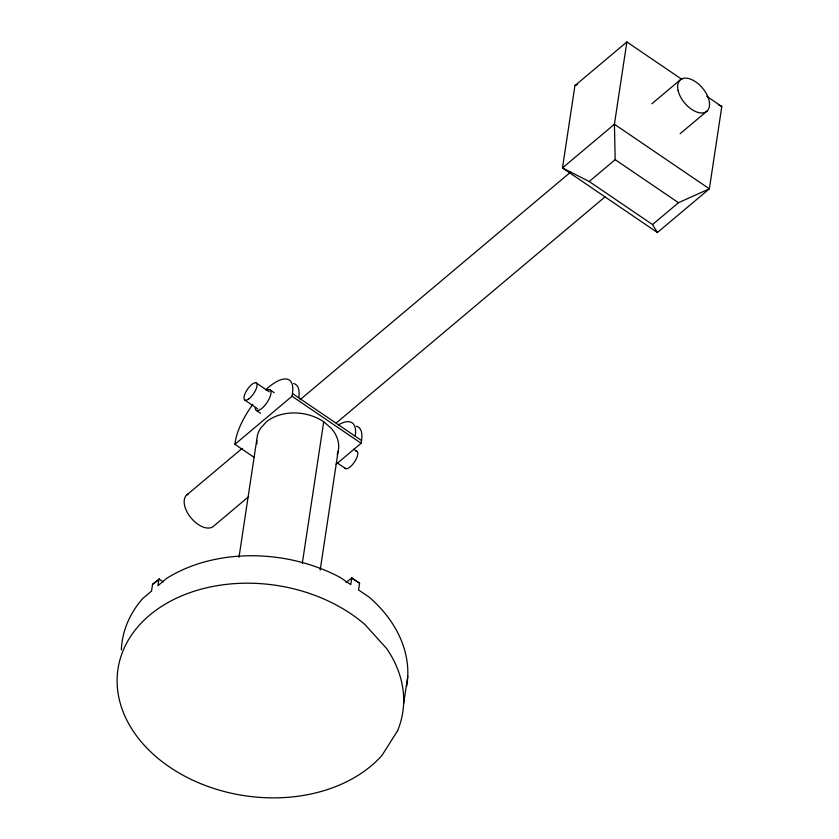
<?xml version="1.0" encoding="UTF-8"?>
<svg xmlns="http://www.w3.org/2000/svg" width="839" height="839" viewBox="0 0 839 839"><rect width="100%" height="100%" fill="white"/><g stroke="black" fill="none" stroke-linecap="round" stroke-linejoin="round"><path stroke-width="1.26" d="M163.353 581.846A91.105 51.525 49.9 0 1 159.263 579.172L152.551 584.332L151.534 591.086L142.861 598.375A144.025 106.354 8.6 0 0 121.34 649.868M158.949 578.962L157.921 585.706L166.594 578.417A144.025 106.354 8.6 0 1 340.214 577.442L350.775 584.626L351.803 577.882L359.585 583.178L358.568 589.922L369.129 597.116A144.025 106.354 8.6 0 1 406.674 686.354M254.332 457.538L234.899 444.324L235.319 441.587A45.264 16.623 -55.8 0 1 252.854 404.367M239 557.253L257.353 435.881A41.153 30.382 8.6 0 1 260.457 428.467L266.099 422.08A41.153 30.382 8.6 0 1 323.718 421.755L331.017 428.068A41.153 30.382 8.6 0 1 337.142 454.591M234.899 444.324L292.035 396.26L292.454 393.522A45.264 16.623 -55.8 0 0 265.627 389.862M302.292 563.441L323.718 421.755M320.173 570.101L338.138 451.319M336.061 464.334L361.127 443.254L361.536 440.506A45.264 16.623 -55.8 0 0 356.397 426.202M403.611 703.743L407.764 676.307M681.897 79.369L626.869 41.95L574.925 85.641L562.476 167.947L657.419 232.529L709.364 188.827L721.813 106.522L706.711 96.254M626.869 41.95L614.421 124.256L615.186 159.662L589.209 181.507L562.476 167.947L614.421 124.256L709.364 188.827L678.478 202.713L652.511 224.558L589.209 181.507M186.499 495.23L242.23 448.351M300.037 399.731L570.688 172.047M651.882 103.753L679.947 80.135M248.585 496.73L213.756 526.032A20.576 11.631 49.9 0 1 190.663 517.443A20.576 11.631 49.9 0 1 188.156 494.045M336.313 422.929L604.961 196.945M680.135 133.705L707.204 110.937M159.263 579.172L152.551 584.332M345.941 582.549A91.105 33.455 -55.8 0 0 351.541 578.102L351.803 577.882M359.585 583.178L351.541 578.102M574.925 85.641L577.305 84.582M718.331 104.76L721.813 106.522M615.186 159.662L678.478 202.713M292.454 393.522L361.536 440.506M292.035 396.26L361.127 443.254M270.011 389.841L274.238 392.715M256.21 382.951L269.214 391.792M353.701 449.253L356.953 451.455M244.81 400.067L257.804 408.908M336.879 462.677L345.542 468.571M256.325 410.386L260.541 413.249M652.511 224.558L657.419 232.529M257.007 443.831A41.153 30.382 8.6 0 1 256.807 440.402M293.64 383.517A45.264 16.623 -55.8 0 1 298.778 397.822M338.442 424.859A45.264 16.623 -55.8 0 1 355.212 436.196M267.138 390.072A12.344 4.531 -55.8 0 1 269.99 396.962A12.344 4.531 -55.8 0 1 259.199 410.156L257.573 410.628A12.344 4.531 -55.8 0 1 255.276 407.859M355.914 451.256A10.288 3.776 -55.8 0 1 354.519 461.922A10.288 3.776 -55.8 0 1 344.892 467.795M397.529 730.863L382.091 755.236A144.025 106.354 8.6 0 1 174.418 770.202A144.025 106.354 8.6 0 1 153.705 611.925A144.025 106.354 8.6 0 1 364.975 624.552L386.769 648.715A144.025 106.354 8.6 0 1 397.529 730.863M248.784 398.903A10.288 3.776 -55.8 0 0 256.87 383.738A10.288 3.776 -55.8 0 0 245.879 391.876A10.288 3.776 -55.8 0 0 248.784 398.903M678.069 90.434A20.576 11.631 49.9 0 0 704.592 112.531A20.576 11.631 49.9 0 0 698.069 83.648A20.576 11.631 49.9 0 0 678.069 90.434"/></g></svg>
